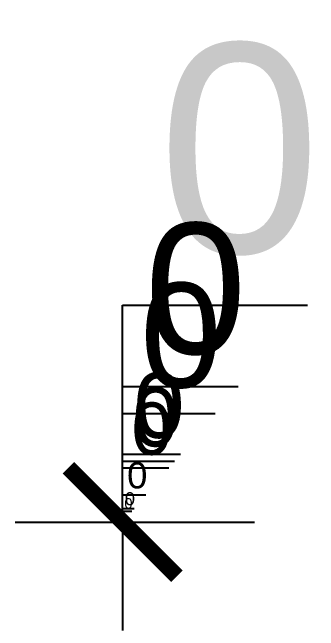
# Model space of a CAD drawing. Header units: millimetres. Extents: x -26398 to 135532, y -376633 to 43268.
# Drawn here: x 0 to 63.2, y -30962.1 to -30834.5 of the extents above; entities that cross this region are included whole.
import ezdxf

# ---------------------------------------------------------------- set-up
doc = ezdxf.new("R2010")
doc.units = ezdxf.units.MM
for name, color, linetype in [('0 @ 0.8', 7, 'Continuous'), ('0 @ 1', 7, 'Continuous'), ('0 @ 10', 7, 'Continuous'), ('0 @ 16', 7, 'Continuous'), ('0 @ 2', 7, 'Continuous'), ('0 @ 4', 7, 'Continuous'), ('0 @ 4.5', 7, 'Continuous'), ('0 @ 5', 7, 'Continuous'), ('0 @ 8', 7, 'Continuous')]:
    doc.layers.add(name, color=color, linetype=linetype)
doc.styles.get("Standard").update_dxf_attribs({"font": 'arial.ttf'})
doc.dimstyles.new('SCALE dimmatbang', dxfattribs={"dimscale": 70, "dimtxt": 2.7, "dimasz": 1.4, "dimexe": 1.7, "dimexo": 0.7, "dimtad": 1, "dimtoh": 1, "dimdec": 1, "dimtxsty": 'Standard', "dimblk": 'ARCHTICK', "dimcen": 2.5, "dimclrd": 1, "dimclre": 256, "dimadec": 0, "dimazin": 0, "dimtfac": 1, "dimtdec": 1, "dimtmove": 0, "dimatfit": 3, "dimfxl": 1, "dimarcsym": 0})

# ---------------------------------------------------------------- blocks, each defined once
blk = doc.blocks.new('_ArchTick')
at = {"color": 0, "linetype": 'ByBlock', "const_width": 0.15}
blk.add_lwpolyline([(-0.5, -0.5), (0.5, 0.5)], dxfattribs=at)
blk = doc.blocks.new('*D5873')
at = {"color": 1, "lineweight": -2, "transparency": 16777216}
for p, q in [((22.75, -30939.74), (22.75, -30936.94)), ((22.75, -30936.94), (25.13, -30936.94)), ((22.75, -30939.74), (22.75, -30941.14))]:
    blk.add_line(p, q, dxfattribs=at)
at = {"lineweight": -2, "transparency": 16777216}
blk.add_line((0.7, -30939.74), (24.45, -30939.74), dxfattribs=at)
blk.add_line((0.7, -30939.74), (24.45, -30939.74), dxfattribs=at)
at = {"layer": 'DEFPOINTS', "color": 0, "transparency": 16777216}
for p in [(0, -30939.74), (0, -30939.74), (22.75, -30939.74)]:
    blk.add_point(p, dxfattribs=at)
at = {"color": 1, "lineweight": -2, "transparency": 16777216, "xscale": 1.4, "yscale": 1.4, "zscale": 1.4}
for rotation in [90, 270]:
    blk.add_blockref('_ArchTick', (22.75, -30939.74), dxfattribs=dict(at, rotation=rotation))
at = {"color": 0, "transparency": 16777216, "insert": (24.25, -30934.94), "char_height": 2.7, "attachment_point": 5}
blk.add_mtext('0', dxfattribs=at)
blk = doc.blocks.new('*D5874')
at = {"color": 1, "lineweight": -2, "transparency": 16777216}
for p, q in [((22.75, -30939.74), (22.75, -30927.14)), ((22.75, -30927.14), (33.48, -30927.14)), ((22.75, -30939.74), (22.75, -30946.04))]:
    blk.add_line(p, q, dxfattribs=at)
at = {"lineweight": -2, "transparency": 16777216}
blk.add_line((3.15, -30939.74), (30.4, -30939.74), dxfattribs=at)
blk.add_line((3.15, -30939.74), (30.4, -30939.74), dxfattribs=at)
at = {"layer": 'DEFPOINTS', "color": 0, "transparency": 16777216}
for p in [(0, -30939.74), (0, -30939.74), (22.75, -30939.74)]:
    blk.add_point(p, dxfattribs=at)
at = {"color": 1, "lineweight": -2, "transparency": 16777216, "xscale": 6.3, "yscale": 6.3, "zscale": 6.3}
for rotation in [90, 270]:
    blk.add_blockref('_ArchTick', (22.75, -30939.74), dxfattribs=dict(at, rotation=rotation))
at = {"color": 0, "transparency": 16777216, "insert": (29.52, -30918.13), "char_height": 12.15, "attachment_point": 5}
blk.add_mtext('0', dxfattribs=at)
blk = doc.blocks.new('*D5875')
at = {"color": 1, "lineweight": -2, "transparency": 16777216}
for p, q in [((22.75, -30939.74), (22.75, -30911.74)), ((22.75, -30911.74), (46.6, -30911.74)), ((22.75, -30939.74), (22.75, -30953.74))]:
    blk.add_line(p, q, dxfattribs=at)
at = {"lineweight": -2, "transparency": 16777216}
blk.add_line((7, -30939.74), (39.75, -30939.74), dxfattribs=at)
blk.add_line((7, -30939.74), (39.75, -30939.74), dxfattribs=at)
at = {"layer": 'DEFPOINTS', "color": 0, "transparency": 16777216}
for p in [(0, -30939.74), (0, -30939.74), (22.75, -30939.74)]:
    blk.add_point(p, dxfattribs=at)
at = {"color": 1, "lineweight": -2, "transparency": 16777216, "xscale": 14, "yscale": 14, "zscale": 14}
for rotation in [90, 270]:
    blk.add_blockref('_ArchTick', (22.75, -30939.74), dxfattribs=dict(at, rotation=rotation))
at = {"color": 0, "transparency": 16777216, "insert": (37.8, -30891.71), "char_height": 27, "attachment_point": 5}
blk.add_mtext('0', dxfattribs=at)
blk = doc.blocks.new('*D5876')
at = {"color": 1, "lineweight": -2, "transparency": 16777216}
for p, q in [((22.75, -30939.74), (22.75, -30917.34)), ((22.75, -30917.34), (41.83, -30917.34)), ((22.75, -30939.74), (22.75, -30950.94))]:
    blk.add_line(p, q, dxfattribs=at)
at = {"lineweight": -2, "transparency": 16777216}
blk.add_line((5.6, -30939.74), (36.35, -30939.74), dxfattribs=at)
blk.add_line((5.6, -30939.74), (36.35, -30939.74), dxfattribs=at)
at = {"layer": 'DEFPOINTS', "color": 0, "transparency": 16777216}
for p in [(0, -30939.74), (0, -30939.74), (22.75, -30939.74)]:
    blk.add_point(p, dxfattribs=at)
at = {"color": 1, "lineweight": -2, "transparency": 16777216, "xscale": 11.2, "yscale": 11.2, "zscale": 11.2}
for rotation in [90, 270]:
    blk.add_blockref('_ArchTick', (22.75, -30939.74), dxfattribs=dict(at, rotation=rotation))
at = {"color": 0, "transparency": 16777216, "insert": (34.79, -30901.31), "char_height": 21.6, "attachment_point": 5}
blk.add_mtext('0', dxfattribs=at)
blk = doc.blocks.new('*D5877')
at = {"color": 1, "lineweight": -2, "transparency": 16777216}
for p, q in [((22.75, -30939.74), (22.75, -30928.54)), ((22.75, -30928.54), (32.29, -30928.54)), ((22.75, -30939.74), (22.75, -30945.34))]:
    blk.add_line(p, q, dxfattribs=at)
at = {"lineweight": -2, "transparency": 16777216}
blk.add_line((2.8, -30939.74), (29.55, -30939.74), dxfattribs=at)
blk.add_line((2.8, -30939.74), (29.55, -30939.74), dxfattribs=at)
at = {"layer": 'DEFPOINTS', "color": 0, "transparency": 16777216}
for p in [(0, -30939.74), (0, -30939.74), (22.75, -30939.74)]:
    blk.add_point(p, dxfattribs=at)
at = {"color": 1, "lineweight": -2, "transparency": 16777216, "xscale": 5.6, "yscale": 5.6, "zscale": 5.6}
for rotation in [90, 270]:
    blk.add_blockref('_ArchTick', (22.75, -30939.74), dxfattribs=dict(at, rotation=rotation))
at = {"color": 0, "transparency": 16777216, "insert": (28.77, -30920.53), "char_height": 10.8, "attachment_point": 5}
blk.add_mtext('0', dxfattribs=at)
blk = doc.blocks.new('*D5878')
at = {"color": 1, "lineweight": -2, "transparency": 16777216}
for p, q in [((22.75, -30939.74), (22.75, -30934.14)), ((22.75, -30934.14), (27.52, -30934.14)), ((22.75, -30939.74), (22.75, -30942.54))]:
    blk.add_line(p, q, dxfattribs=at)
at = {"lineweight": -2, "transparency": 16777216}
blk.add_line((1.4, -30939.74), (26.15, -30939.74), dxfattribs=at)
blk.add_line((1.4, -30939.74), (26.15, -30939.74), dxfattribs=at)
at = {"layer": 'DEFPOINTS', "color": 0, "transparency": 16777216}
for p in [(0, -30939.74), (0, -30939.74), (22.75, -30939.74)]:
    blk.add_point(p, dxfattribs=at)
at = {"color": 1, "lineweight": -2, "transparency": 16777216, "xscale": 2.8, "yscale": 2.8, "zscale": 2.8}
for rotation in [90, 270]:
    blk.add_blockref('_ArchTick', (22.75, -30939.74), dxfattribs=dict(at, rotation=rotation))
at = {"color": 0, "transparency": 16777216, "insert": (25.76, -30930.13), "char_height": 5.4, "attachment_point": 5}
blk.add_mtext('0', dxfattribs=at)
blk = doc.blocks.new('*D5879')
at = {"color": 1, "lineweight": -2, "transparency": 16777216}
for p, q in [((22.75, -30939.74), (22.75, -30925.74)), ((22.75, -30925.74), (34.67, -30925.74)), ((22.75, -30939.74), (22.75, -30946.74))]:
    blk.add_line(p, q, dxfattribs=at)
at = {"lineweight": -2, "transparency": 16777216}
blk.add_line((3.5, -30939.74), (31.25, -30939.74), dxfattribs=at)
blk.add_line((3.5, -30939.74), (31.25, -30939.74), dxfattribs=at)
at = {"layer": 'DEFPOINTS', "color": 0, "transparency": 16777216}
for p in [(0, -30939.74), (0, -30939.74), (22.75, -30939.74)]:
    blk.add_point(p, dxfattribs=at)
at = {"color": 1, "lineweight": -2, "transparency": 16777216, "xscale": 7, "yscale": 7, "zscale": 7}
for rotation in [90, 270]:
    blk.add_blockref('_ArchTick', (22.75, -30939.74), dxfattribs=dict(at, rotation=rotation))
at = {"color": 0, "transparency": 16777216, "insert": (30.27, -30915.72), "char_height": 13.5, "attachment_point": 5}
blk.add_mtext('0', dxfattribs=at)
blk = doc.blocks.new('*D5880')
at = {"color": 1, "lineweight": -2, "transparency": 16777216}
for p, q in [((22.75, -30939.74), (22.75, -30894.94)), ((22.75, -30894.94), (60.92, -30894.94)), ((22.75, -30939.74), (22.75, -30962.14))]:
    blk.add_line(p, q, dxfattribs=at)
at = {"lineweight": -2, "transparency": 16777216}
blk.add_line((11.2, -30939.74), (49.95, -30939.74), dxfattribs=at)
blk.add_line((11.2, -30939.74), (49.95, -30939.74), dxfattribs=at)
at = {"layer": 'DEFPOINTS', "color": 0, "transparency": 16777216}
for p in [(0, -30939.74), (0, -30939.74), (22.75, -30939.74)]:
    blk.add_point(p, dxfattribs=at)
at = {"color": 1, "lineweight": -2, "transparency": 16777216, "xscale": 22.4, "yscale": 22.4, "zscale": 22.4}
for rotation in [90, 270]:
    blk.add_blockref('_ArchTick', (22.75, -30939.74), dxfattribs=dict(at, rotation=rotation))
at = {"color": 0, "transparency": 16777216, "insert": (46.83, -30862.88), "char_height": 43.2, "attachment_point": 5}
blk.add_mtext('0', dxfattribs=at)
blk = doc.blocks.new('*D5881')
at = {"color": 1, "lineweight": -2, "transparency": 16777216}
for p, q in [((22.75, -30939.74), (22.75, -30937.5)), ((22.75, -30937.5), (24.65, -30937.5)), ((22.75, -30939.74), (22.75, -30940.86))]:
    blk.add_line(p, q, dxfattribs=at)
at = {"lineweight": -2, "transparency": 16777216}
blk.add_line((0.56, -30939.74), (24.11, -30939.74), dxfattribs=at)
blk.add_line((0.56, -30939.74), (24.11, -30939.74), dxfattribs=at)
at = {"layer": 'DEFPOINTS', "color": 0, "transparency": 16777216}
for p in [(0, -30939.74), (0, -30939.74), (22.75, -30939.74)]:
    blk.add_point(p, dxfattribs=at)
at = {"color": 1, "lineweight": -2, "transparency": 16777216, "xscale": 1.12, "yscale": 1.12, "zscale": 1.12}
for rotation in [90, 270]:
    blk.add_blockref('_ArchTick', (22.75, -30939.74), dxfattribs=dict(at, rotation=rotation))
at = {"color": 0, "transparency": 16777216, "insert": (23.95, -30935.9), "char_height": 2.16, "attachment_point": 5}
blk.add_mtext('0', dxfattribs=at)
blk = doc.blocks.new('*U8882')
at = {"layer": '0 @ 0.8'}
dim = blk.add_linear_dim(base=(22.74576436, -30939.74122424), p1=(0, -30939.74122424), p2=(0, -30939.74122424), angle=90, dimstyle='SCALE dimmatbang', override={"dimscale": 0.8, "dimtix": 0, "dimtofl": 1, "dimtmove": 0, "dimatfit": 3}, dxfattribs=at)
dim.commit()
dim.dimension.update_dxf_attribs({"geometry": '*D5881', "text_midpoint": (23.95004813, -30935.89838659)})
at = {"layer": '0 @ 1'}
dim = blk.add_linear_dim(base=(22.74576436, -30939.74122424), p1=(0, -30939.74122424), p2=(0, -30939.74122424), angle=90, dimstyle='SCALE dimmatbang', override={"dimscale": 1, "dimtix": 0, "dimtofl": 1, "dimtmove": 0, "dimatfit": 3}, dxfattribs=at)
dim.commit()
dim.dimension.update_dxf_attribs({"geometry": '*D5873', "text_midpoint": (24.25111907, -30934.93767718)})
at = {"layer": '0 @ 10'}
dim = blk.add_linear_dim(base=(22.74576436, -30939.74122424), p1=(0, -30939.74122424), p2=(0, -30939.74122424), angle=90, dimstyle='SCALE dimmatbang', override={"dimscale": 10, "dimtix": 0, "dimtofl": 1, "dimtmove": 0, "dimatfit": 3}, dxfattribs=at)
dim.commit()
dim.dimension.update_dxf_attribs({"geometry": '*D5875', "text_midpoint": (37.79931143, -30891.70575357)})
at = {"layer": '0 @ 16'}
dim = blk.add_linear_dim(base=(22.74576436, -30939.74122424), p1=(0, -30939.74122424), p2=(0, -30939.74122424), angle=90, dimstyle='SCALE dimmatbang', override={"dimscale": 16, "dimtix": 0, "dimtofl": 1, "dimtmove": 0, "dimatfit": 3}, dxfattribs=at)
dim.commit()
dim.dimension.update_dxf_attribs({"geometry": '*D5880', "text_midpoint": (46.83143967, -30862.88447117)})
at = {"layer": '0 @ 2'}
dim = blk.add_linear_dim(base=(22.74576436, -30939.74122424), p1=(0, -30939.74122424), p2=(0, -30939.74122424), angle=90, dimstyle='SCALE dimmatbang', override={"dimscale": 2, "dimtix": 0, "dimtofl": 1, "dimtmove": 0, "dimatfit": 3}, dxfattribs=at)
dim.commit()
dim.dimension.update_dxf_attribs({"geometry": '*D5878', "text_midpoint": (25.75647377, -30930.13413011)})
at = {"layer": '0 @ 4'}
dim = blk.add_linear_dim(base=(22.74576436, -30939.74122424), p1=(0, -30939.74122424), p2=(0, -30939.74122424), angle=90, dimstyle='SCALE dimmatbang', override={"dimscale": 4, "dimtix": 0, "dimtofl": 1, "dimtmove": 0, "dimatfit": 3}, dxfattribs=at)
dim.commit()
dim.dimension.update_dxf_attribs({"geometry": '*D5877', "text_midpoint": (28.76718319, -30920.52703598)})
at = {"layer": '0 @ 4.5'}
dim = blk.add_linear_dim(base=(22.74576436, -30939.74122424), p1=(0, -30939.74122424), p2=(0, -30939.74122424), angle=90, dimstyle='SCALE dimmatbang', override={"dimscale": 4.5, "dimtix": 0, "dimtofl": 1, "dimtmove": 0, "dimatfit": 3}, dxfattribs=at)
dim.commit()
dim.dimension.update_dxf_attribs({"geometry": '*D5874', "text_midpoint": (29.51986054, -30918.12526244)})
at = {"layer": '0 @ 5'}
dim = blk.add_linear_dim(base=(22.74576436, -30939.74122424), p1=(0, -30939.74122424), p2=(0, -30939.74122424), angle=90, dimstyle='SCALE dimmatbang', override={"dimscale": 5, "dimtix": 0, "dimtofl": 1, "dimtmove": 0, "dimatfit": 3}, dxfattribs=at)
dim.commit()
dim.dimension.update_dxf_attribs({"geometry": '*D5879', "text_midpoint": (30.27253789, -30915.72348891)})
at = {"layer": '0 @ 8'}
dim = blk.add_linear_dim(base=(22.74576436, -30939.74122424), p1=(0, -30939.74122424), p2=(0, -30939.74122424), angle=90, dimstyle='SCALE dimmatbang', override={"dimscale": 8, "dimtix": 0, "dimtofl": 1, "dimtmove": 0, "dimatfit": 3}, dxfattribs=at)
dim.commit()
dim.dimension.update_dxf_attribs({"geometry": '*D5876', "text_midpoint": (34.78860201, -30901.31284771)})

msp = doc.modelspace()

# ---------------------------------------------------------------- block references
msp.add_blockref('*U8882', (0, 0))

doc.saveas('drawing.dxf')
